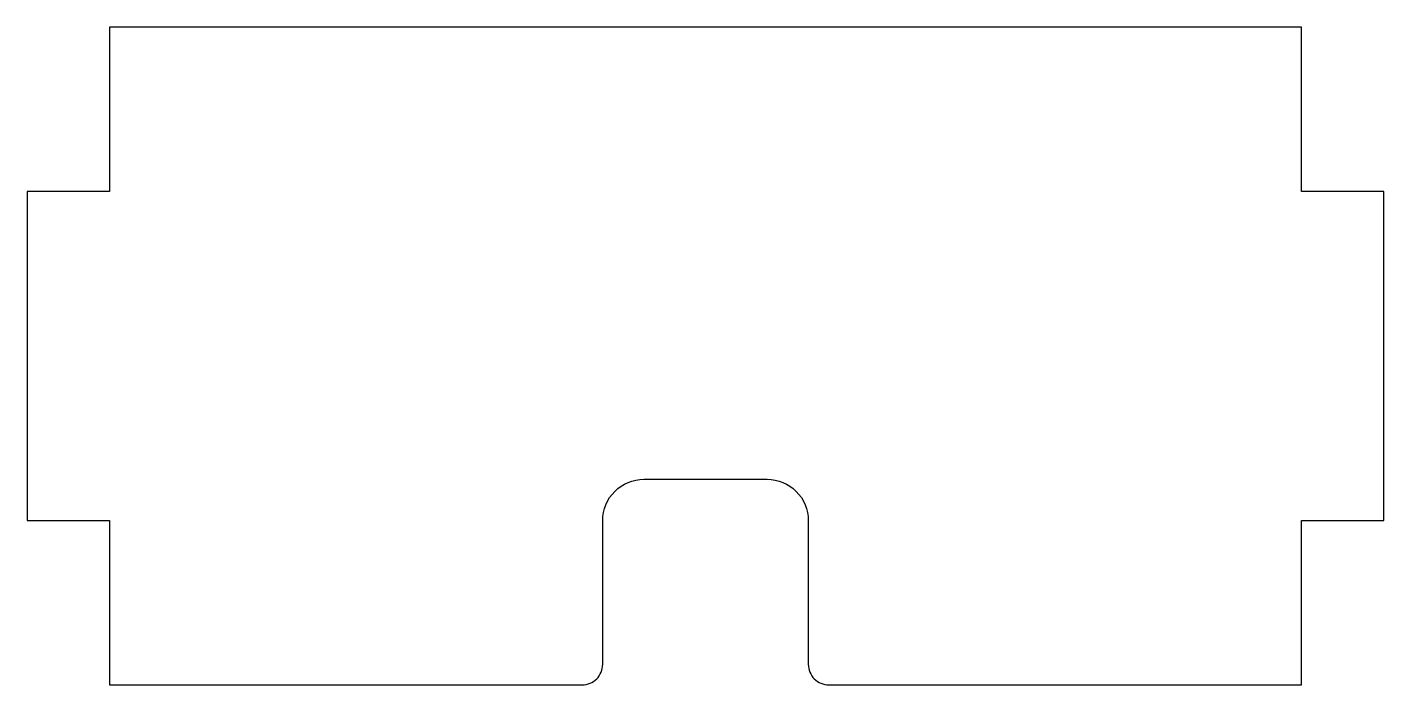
# Model space of a CAD drawing. Header units: millimetres. Extents: x -33 to 33, y 34 to 66.
import ezdxf

# ---------------------------------------------------------------- set-up
doc = ezdxf.new("R2010")
doc.units = ezdxf.units.MM
doc.layers.get('0').update_dxf_attribs({"linetype": 'CONTINUOUS'})

msp = doc.modelspace()

# ---------------------------------------------------------------- linework, layer by layer
msp.add_lwpolyline([(5, 35, 0.414214), (6, 34), (29, 34), (29, 42), (33, 42), (33, 58), (29, 58), (29, 66), (-29, 66), (-29, 58), (-33, 58), (-33, 42), (-29, 42), (-29, 34), (-6, 34, 0.414214), (-5, 35), (-5, 42, -0.414214), (-3, 44), (3, 44, -0.414214), (5, 42)], format="xyb", close=True)

doc.saveas('drawing.dxf')
